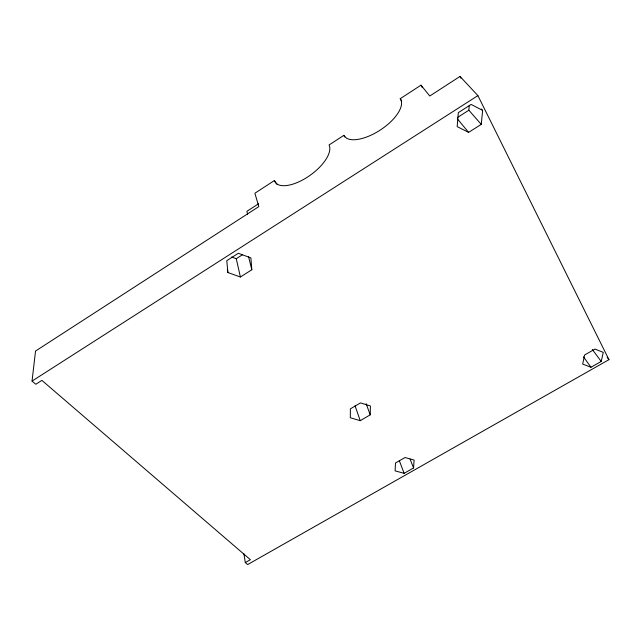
<?xml version="1.0" encoding="UTF-8"?>
<svg xmlns="http://www.w3.org/2000/svg" width="641" height="641" viewBox="0 0 641 641"><rect width="100%" height="100%" fill="white"/><g stroke="black" fill="none" stroke-linecap="round" stroke-linejoin="round"><path stroke-width="0.96" d="M370.21 414.839L370.418 405.961L360.474 402.909L350.371 408.862L350.323 417.748L360.226 420.68L370.21 414.839L366.171 403.726M413.573 467.962L414.102 460.07L405.048 457.522L395.497 462.978L395.112 470.879L404.134 473.322L413.573 467.962L410.056 459.06M481.255 124.378L482.641 110.42L471.159 104.427L458.323 112.632L457.177 126.63L468.611 132.383L481.255 124.378L468.851 110.22L469.284 105.348M245.303 562.582L250.375 559.697L41.889 380.377L35.8 384.271L32.05 381.083L35.527 351.06L258.804 206.618L254.886 193.237L274.348 180.57A32.795 14.647 -35.7 0 0 307.6 177.012A32.795 14.647 -35.7 0 0 329.065 144.978L343.768 135.403L346.573 138.224A33.693 14.943 -33.3 0 0 383.807 127.591A33.693 14.943 -33.3 0 0 400.232 98.69L421.001 85.157L429.766 96.006L460.038 76.431L477.898 95.613L608.95 359.665L247.642 564.569L245.303 562.582L243.925 553.768M601.218 361.444L603.269 352.366L594.96 349.081L584.6 354.994L582.677 364.088L590.986 367.253L601.218 361.444L592.324 349.481M258.611 203.734L246.857 211.346L247.626 214.238M32.05 381.083L477.898 95.613M231.609 257.001L236.265 258.7L242.578 254.677M457.482 117.479L468.851 110.22M240.391 277L251.809 269.765L250.903 257.914L238.348 253.275L226.778 260.671L227.916 272.545L240.391 277L236.265 258.7M481.319 108.962L482.641 110.42M457.297 118.753L468.611 132.383M607.179 357.325L608.95 359.665M274.348 180.57L277.128 184.392M583.454 356.813L590.986 367.253M343.768 135.403L344.802 137.022M400.232 98.69L401.667 101.222M421.001 85.157L422.363 87.673M460.038 76.431L460.935 78.218M399.367 460.791L404.134 473.322M355.058 405.777L360.226 420.68M248.492 256.416L251.809 269.765M227.323 269.661L227.916 272.545"/></g></svg>
